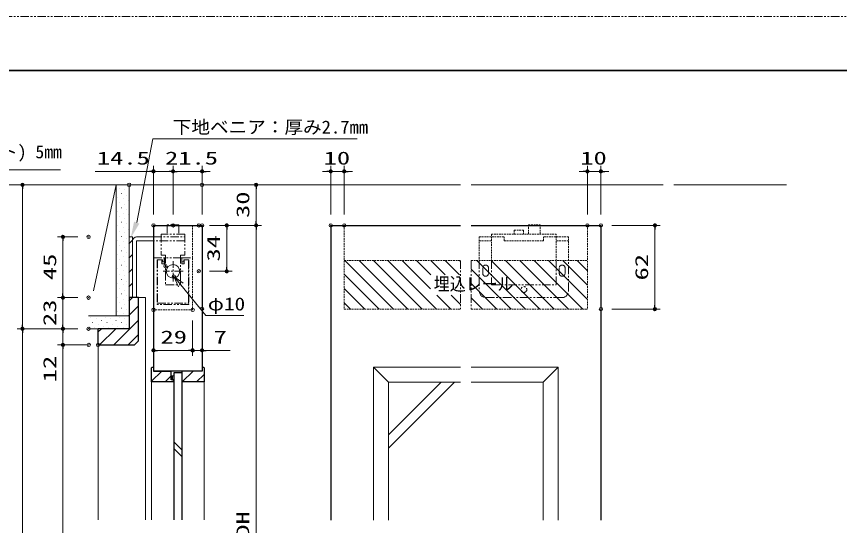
# Model space of a CAD drawing. Units: millimetres, scale not verified. Extents: x -1306 to 1306, y -607 to 607.
# Drawn here: x -872 to -263, y 217 to 594 of the extents above; entities that cross this region are included whole.
import ezdxf
from ezdxf.enums import TextEntityAlignment as Align

# ---------------------------------------------------------------- set-up
doc = ezdxf.new("R2010")
doc.units = ezdxf.units.MM
doc.header["$LTSCALE"] = 5
doc.header["$PDMODE"] = 32
doc.header["$PDSIZE"] = 2.5
for name, pattern in [('USER1', [2.5, 1.25, -0.25, 0.25, -0.25, 0.25, -0.25]), ('USER2', [0.375, 0.25, -0.125]), ('USER3', [2, 1.25, -0.25, 0.25, -0.25])]:
    doc.linetypes.add(name, pattern=pattern)
for name, color, linetype, lineweight in [('0-1_線(黄)', 2, 'Continuous', 15), ('0-3_陰線', 1, 'USER1', 9), ('0-B_点線(水)', 4, 'USER2', 9), ('0-C_中心線', 3, 'USER3', 9), ('0-D_線(白)', 7, 'Continuous', 30), ('1-0_線(水)', 4, 'Continuous', 9), ('1-1_寸法線', 3, 'Continuous', 13), ('1-2_ハッチング', 6, 'Continuous', 9), ('1-4_DEFPOINTS', 7, 'Continuous', 5), ('1-5_0', 3, 'Continuous', 25), ('1-8_図面枠', 7, 'Continuous', 35)]:
    doc.layers.add(name, color=color, linetype=linetype, lineweight=lineweight)
doc.styles.add('ＭＳ ゴシック', font='')
doc.styles.get('ＭＳ ゴシック').set_extended_font_data('MS Gothic')

# ---------------------------------------------------------------- blocks, each defined once
blk = doc.blocks.new('_DOT')
at = {"layer": '1-5_0'}
blk.add_line((-2.5, 0), (-5, 0), dxfattribs=at)
for points in [[(0, 0), (-2.5, 0), (-2.48, 0.313)], [(0, 0), (-2.48, -0.313), (-2.5, 0)], [(0, 0), (-2.48, 0.313), (-2.421, 0.622)], [(0, 0), (-2.421, -0.622), (-2.48, -0.313)], [(0, 0), (-2.421, 0.622), (-2.324, 0.92)], [(0, 0), (-2.324, -0.92), (-2.421, -0.622)], [(0, 0), (-2.324, 0.92), (-2.191, 1.204)], [(0, 0), (-2.191, -1.204), (-2.324, -0.92)], [(0, 0), (-2.191, 1.204), (-2.023, 1.469)], [(0, 0), (-2.023, -1.469), (-2.191, -1.204)], [(0, 0), (-2.023, 1.469), (-1.822, 1.711)], [(0, 0), (-1.822, -1.711), (-2.023, -1.469)], [(0, 0), (-1.822, 1.711), (-1.594, 1.926)], [(0, 0), (-1.594, -1.926), (-1.822, -1.711)], [(0, 0), (-1.594, 1.926), (-1.34, 2.111)], [(0, 0), (-1.34, -2.111), (-1.594, -1.926)], [(0, 0), (-1.34, 2.111), (-1.064, 2.262)], [(0, 0), (-1.064, -2.262), (-1.34, -2.111)], [(0, 0), (-1.064, 2.262), (-0.773, 2.378)], [(0, 0), (-0.773, -2.378), (-1.064, -2.262)], [(0, 0), (-0.773, 2.378), (-0.468, 2.456)], [(0, 0), (-0.468, -2.456), (-0.773, -2.378)], [(0, 0), (-0.468, 2.456), (-0.157, 2.495)], [(0, 0), (-0.157, -2.495), (-0.468, -2.456)], [(0, 0), (-0.157, 2.495), (0.157, 2.495)], [(0, 0), (0.157, -2.495), (-0.157, -2.495)], [(0, 0), (0.157, 2.495), (0.468, 2.456)], [(0, 0), (0.468, 2.456), (0.773, 2.378)], [(0, 0), (0.773, 2.378), (1.064, 2.262)], [(0, 0), (1.064, 2.262), (1.34, 2.111)], [(0, 0), (1.34, 2.111), (1.594, 1.926)], [(0, 0), (1.594, 1.926), (1.822, 1.711)], [(0, 0), (1.822, 1.711), (2.023, 1.469)], [(0, 0), (2.023, 1.469), (2.191, 1.204)], [(0, 0), (2.191, 1.204), (2.324, 0.92)], [(0, 0), (2.324, 0.92), (2.421, 0.622)], [(0, 0), (2.421, 0.622), (2.48, 0.313)], [(0, 0), (2.48, 0.313), (2.5, 0)], [(0, 0), (0.468, -2.456), (0.157, -2.495)], [(0, 0), (0.773, -2.378), (0.468, -2.456)], [(0, 0), (1.064, -2.262), (0.773, -2.378)], [(0, 0), (1.34, -2.111), (1.064, -2.262)], [(0, 0), (1.594, -1.926), (1.34, -2.111)], [(0, 0), (1.822, -1.711), (1.594, -1.926)], [(0, 0), (2.023, -1.469), (1.822, -1.711)], [(0, 0), (2.191, -1.204), (2.023, -1.469)], [(0, 0), (2.324, -0.92), (2.191, -1.204)], [(0, 0), (2.421, -0.622), (2.324, -0.92)], [(0, 0), (2.48, -0.313), (2.421, -0.622)], [(0, 0), (2.5, 0), (2.48, -0.313)]]:
    blk.add_solid(points, dxfattribs=at)
blk = doc.blocks.new('_Open30')
at = {"layer": '1-5_0', "lineweight": 9}
blk.add_line((0, 0), (-5, 0), dxfattribs=at)
blk.add_lwpolyline([(-5, 1.34), (0, 0), (-5, -1.34)], dxfattribs=at)

msp = doc.modelspace()

# ---------------------------------------------------------------- linework, layer by layer
at = {"layer": '0-1_線(黄)'}
for p, q in [((-1236.758, 469.347), (-543.541, 469.347)), ((-798.278, 469.347), (-815.278, 391.014)), ((-798.278, 469.347), (-798.278, 372.347)), ((-788.778, 469.347), (-788.778, 362.847)), ((-535.541, 469.347), (-393.541, 469.347)), ((-385.541, 469.347), (-302.083, 469.347)), ((-786.278, 430.847), (-788.778, 430.847)), ((-786.278, 385.847), (-786.278, 430.847)), ((-786.278, 427.847), (-786.278, 385.847)), ((-783.278, 430.847), (-770.778, 430.847)), ((-818.778, 372.347), (-788.778, 372.347)), ((-818.778, 362.847), (-788.778, 362.847))]:
    msp.add_line(p, q, dxfattribs=at)
msp.add_lwpolyline([(-770.778, 427.847), (-783.278, 427.847), (-783.278, 385.847)], dxfattribs=at)
msp.add_arc((-783.278, 427.847), 3, 90, 180, dxfattribs=at)
at = {"layer": '0-3_陰線', "color": 4}
msp.add_line((387.036, 594), (-1292.964, 594), dxfattribs=at)
at = {"layer": '0-3_陰線'}
for p, q in [((-752.028, 439.847), (-752.028, 432.847)), ((-747.478, 432.847), (-747.478, 417.347)), ((-770.778, 415.347), (-762.878, 415.347)), ((-770.778, 376.847), (-770.778, 415.347)), ((-761.778, 417.347), (-765.078, 417.347)), ((-749.878, 415.347), (-762.678, 415.347)), ((-762.678, 415.347), (-762.678, 410.847)), ((-761.778, 417.347), (-761.778, 395.347)), ((-750.778, 417.347), (-750.778, 395.347)), ((-747.478, 417.347), (-750.778, 417.347)), ((-749.878, 410.847), (-749.878, 415.347)), ((-749.678, 415.347), (-741.778, 415.347)), ((-764.478, 413.847), (-767.778, 413.847)), ((-764.478, 413.847), (-764.478, 410.847)), ((-762.678, 410.847), (-764.478, 410.847)), ((-748.078, 410.847), (-749.878, 410.847)), ((-744.778, 413.847), (-748.078, 413.847)), ((-748.078, 410.847), (-748.078, 413.847)), ((-543.541, 413.347), (-543.541, 377.347)), ((-535.541, 413.347), (-535.541, 377.347)), ((-529.542, 413.347), (-529.542, 390.847)), ((-463.542, 390.847), (-463.542, 413.347)), ((-527.042, 407.847), (-527.042, 403.847)), ((-522.742, 407.847), (-522.742, 403.847)), ((-470.342, 407.847), (-470.342, 403.847)), ((-466.042, 407.847), (-466.042, 403.847)), ((-761.778, 395.347), (-750.778, 395.347)), ((-524.542, 385.847), (-468.542, 385.847)), ((-744.578, 380.847), (-767.978, 380.847))]:
    msp.add_line(p, q, dxfattribs=at)
for points in [[(-752.028, 439.847), (-760.528, 439.847), (-760.528, 432.847)], [(-747.478, 432.847), (-765.078, 432.847), (-765.078, 417.347)], [(-770.778, 430.847), (-747.478, 430.847), (-747.478, 427.847), (-770.778, 427.847)], [(-762.878, 415.347), (-762.878, 412.347), (-764.178, 412.347), (-764.178, 413.847), (-767.978, 413.847), (-767.978, 380.847)], [(-749.678, 415.347), (-749.678, 412.347), (-748.378, 412.347), (-748.378, 413.847), (-744.578, 413.847), (-744.578, 380.847)], [(-767.778, 413.847), (-767.778, 381.847), (-744.778, 381.847), (-744.778, 413.847)], [(-520.542, 413.347), (-520.542, 395.347), (-472.542, 395.347), (-472.542, 413.347)]]:
    msp.add_lwpolyline(points, dxfattribs=at)
msp.add_circle((-496.542, 391.847), 2.15, dxfattribs=at)
for centre, radius, start, end in [((-524.892, 407.847), 2.15, 0, 180), ((-468.192, 407.847), 2.15, 0, 180), ((-524.892, 403.847), 2.15, 180, 0), ((-468.192, 403.847), 2.15, 180, 0), ((-524.542, 390.847), 5, 180, 270), ((-468.542, 390.847), 5, 270, 0)]:
    msp.add_arc(centre, radius, start, end, dxfattribs=at)
at = {"layer": '0-B_点線(水)'}
for p, q in [((-629.54, 439.347), (-629.54, 377.347)), ((-493.042, 439.847), (-493.042, 432.847)), ((-449.542, 439.347), (-449.542, 377.347)), ((-520.542, 432.847), (-472.542, 432.847)), ((-520.542, 432.847), (-520.542, 413.347)), ((-496.842, 435.847), (-496.842, 432.847)), ((-472.542, 413.347), (-472.542, 432.847)), ((-529.542, 430.847), (-511.042, 430.847)), ((-529.542, 430.847), (-529.542, 413.347)), ((-529.542, 427.847), (-520.542, 427.847)), ((-511.042, 427.847), (-511.042, 430.847)), ((-511.042, 427.847), (-482.042, 427.847)), ((-463.542, 430.847), (-482.042, 430.847)), ((-482.042, 427.847), (-482.042, 430.847)), ((-463.542, 427.847), (-472.542, 427.847)), ((-463.542, 413.347), (-463.542, 430.847)), ((-629.54, 413.347), (-543.541, 413.347)), ((-535.541, 413.347), (-449.542, 413.347)), ((-629.54, 377.347), (-543.541, 377.347)), ((-535.541, 377.347), (-449.542, 377.347))]:
    msp.add_line(p, q, dxfattribs=at)
at = {"layer": '0-B_点線(水)', "color": 6}
for p, q in [((-757.578, 327.718), (-755.478, 327.718)), ((-757.578, 327.093), (-755.478, 327.093)), ((-757.578, 326.468), (-755.478, 326.468)), ((-757.578, 325.843), (-755.478, 325.843)), ((-757.578, 325.218), (-755.478, 325.218))]:
    msp.add_line(p, q, dxfattribs=at)
at = {"layer": '0-B_点線(水)'}
for points in [[(-741.778, 439.347), (-741.778, 376.847), (-770.778, 376.847)], [(-493.042, 439.847), (-484.542, 439.847), (-484.542, 432.847)], [(-496.842, 435.847), (-503.842, 435.847), (-503.842, 432.847)]]:
    msp.add_lwpolyline(points, dxfattribs=at)
at = {"layer": '0-C_中心線'}
for p, q in [((-756.278, 397.912), (-756.278, 412.783)), ((-748.843, 405.347), (-763.713, 405.347))]:
    msp.add_line(p, q, dxfattribs=at)
at = {"layer": '0-D_線(白)'}
for p, q in [((-770.778, 439.347), (-770.778, 331.739)), ((-639.54, 439.347), (-639.54, 221.033)), ((-639.54, 439.347), (-543.541, 439.347)), ((-535.541, 439.347), (-439.542, 439.347)), ((-439.542, 439.347), (-439.542, 221.033)), ((-781.778, 385.847), (-788.778, 385.847)), ((-781.778, 353.847), (-781.778, 385.847)), ((-811.778, 350.847), (-811.778, 362.847)), ((-784.778, 350.847), (-781.778, 353.847)), ((-811.778, 350.847), (-784.778, 350.847)), ((-772.278, 333.989), (-771.778, 334.489)), ((-771.778, 334.489), (-770.778, 334.489)), ((-770.778, 334.489), (-770.728, 334.489)), ((-770.778, 331.739), (-734.778, 331.739)), ((-755.478, 221.271), (-755.478, 330.489)), ((-755.478, 330.489), (-749.478, 330.489)), ((-749.478, 221.271), (-749.478, 330.489)), ((-734.778, 334.489), (-734.778, 331.489)), ((-734.778, 334.489), (-733.778, 334.489)), ((-733.278, 333.989), (-733.778, 334.489))]:
    msp.add_line(p, q, dxfattribs=at)
for points in [[(-770.778, 439.347), (-734.778, 439.347), (-734.778, 331.739)], [(-788.778, 385.847), (-788.778, 362.847), (-811.778, 362.847)], [(-756.078, 324.989), (-756.078, 323.489), (-772.278, 323.489), (-772.278, 333.989)], [(-770.778, 334.489), (-770.778, 331.489), (-757.578, 331.489)], [(-756.078, 324.989), (-757.578, 324.989), (-757.578, 331.489)], [(-734.778, 334.489), (-734.778, 331.489), (-749.478, 331.489)], [(-733.278, 333.989), (-733.278, 323.489), (-749.478, 323.489), (-749.478, 331.489)], [(-756.078, 324.989), (-757.578, 324.989), (-757.578, 327.989)]]:
    msp.add_lwpolyline(points, dxfattribs=at)
at = {"layer": '1-0_線(水)'}
for p, q in [((-781.778, 385.847), (-776.778, 385.847)), ((-776.778, 385.847), (-776.778, 221.271)), ((-811.778, 350.847), (-811.778, 221.271)), ((-772.278, 323.489), (-772.278, 221.271)), ((-757.578, 327.989), (-755.478, 327.989)), ((-756.078, 324.989), (-755.478, 324.989)), ((-733.278, 323.489), (-733.278, 221.271)), ((-557.84, 323.348), (-596.84, 284.348)), ((-547.84, 323.348), (-596.84, 274.348)), ((-749.478, 272.951), (-755.478, 278.951)), ((-749.478, 267.951), (-755.478, 273.951))]:
    msp.add_line(p, q, dxfattribs=at)
msp.add_circle((-756.278, 405.347), 5, dxfattribs=at)
at = {"layer": '1-1_寸法線'}
for p, q in [((-770.778, 447.347), (-770.778, 483.347)), ((-756.278, 447.347), (-756.278, 483.347)), ((-756.278, 447.347), (-756.278, 483.347)), ((-734.778, 447.347), (-734.778, 483.347)), ((-639.54, 447.347), (-639.54, 483.347)), ((-629.54, 447.347), (-629.54, 483.347)), ((-449.542, 447.347), (-449.542, 483.347)), ((-439.542, 447.347), (-439.542, 483.347)), ((-773.778, 479.347), (-813.826, 479.347)), ((-756.278, 479.347), (-770.778, 479.347)), ((-759.278, 479.347), (-762.278, 479.347)), ((-734.778, 479.347), (-756.278, 479.347)), ((-753.278, 479.347), (-750.278, 479.347)), ((-731.778, 479.347), (-728.778, 479.347)), ((-642.54, 479.347), (-645.54, 479.347)), ((-639.54, 479.347), (-629.54, 479.347)), ((-626.54, 479.347), (-623.54, 479.347)), ((-452.542, 479.347), (-455.542, 479.347)), ((-449.542, 479.347), (-439.542, 479.347)), ((-436.542, 479.347), (-433.542, 479.347)), ((-796.778, 469.347), (-871.778, 469.347)), ((-726.778, 469.347), (-690.778, 469.347)), ((-867.778, 466.347), (-867.778, 365.847)), ((-694.778, 442.347), (-694.778, 466.347)), ((-729.278, 439.347), (-712.528, 439.347)), ((-726.778, 439.347), (-690.778, 439.347)), ((-726.778, 439.347), (-690.778, 439.347)), ((-431.542, 439.347), (-395.542, 439.347)), ((-716.528, 408.347), (-716.528, 436.347)), ((-694.778, 436.347), (-694.778, 0.347)), ((-399.542, 436.347), (-399.542, 380.347)), ((-826.778, 430.847), (-841.778, 430.847)), ((-837.778, 388.847), (-837.778, 427.847)), ((-729.278, 405.347), (-712.528, 405.347)), ((-837.778, 388.847), (-837.778, 391.847)), ((-826.778, 385.847), (-841.778, 385.847)), ((-826.778, 385.847), (-841.778, 385.847)), ((-837.778, 385.847), (-837.778, 362.847)), ((-431.542, 377.347), (-395.542, 377.347)), ((-837.778, 365.847), (-837.778, 368.847)), ((-770.778, 368.847), (-770.778, 342.847)), ((-741.778, 368.847), (-741.778, 342.847)), ((-741.778, 368.847), (-741.778, 342.847)), ((-734.778, 369.668), (-734.778, 342.847)), ((-826.778, 362.847), (-871.778, 362.847)), ((-826.778, 362.847), (-871.778, 362.847)), ((-867.778, 359.847), (-867.778, -7.653)), ((-826.778, 362.847), (-841.778, 362.847)), ((-826.778, 362.847), (-841.778, 362.847)), ((-837.778, 362.847), (-837.778, 350.847)), ((-837.778, 359.847), (-837.778, 356.847)), ((-826.658, 350.847), (-841.778, 350.847)), ((-819.778, 350.847), (-841.778, 350.847)), ((-837.778, 347.847), (-837.778, 322.086)), ((-837.778, 347.847), (-837.778, -7.653)), ((-744.778, 346.847), (-767.778, 346.847)), ((-744.778, 346.847), (-747.778, 346.847)), ((-741.778, 346.847), (-734.778, 346.847)), ((-731.778, 346.847), (-714.111, 346.847)), ((-607.84, 334.348), (-543.541, 334.348)), ((-607.84, 221.033), (-607.84, 334.348)), ((-535.541, 334.348), (-471.242, 334.348)), ((-482.242, 323.348), (-471.242, 334.348)), ((-471.242, 334.348), (-471.242, 221.033)), ((-596.84, 323.348), (-543.541, 323.348)), ((-535.541, 323.348), (-482.242, 323.348)), ((-482.242, 323.348), (-482.242, 221.033))]:
    msp.add_line(p, q, dxfattribs=at)
for points in [[(-619.884, 503.491), (-771.299, 503.491), (-783.216, 441.378)], [(-839.65, 480.457), (-1095.213, 480.457), (-1106.408, 430.895)], [(-596.84, 221.033), (-596.84, 323.348), (-607.84, 334.348)]]:
    msp.add_lwpolyline(points, dxfattribs=at)
at = {"layer": '1-1_寸法線', "lineweight": 9}
msp.add_lwpolyline([(-703.875, 372.541), (-731.913, 372.541), (-750.542, 395.29)], dxfattribs=at)
at = {"layer": '1-1_寸法線'}
msp.add_solid([(-787.528, 430.18), (-785.16, 442.127), (-781.271, 440.629)], dxfattribs=at)
at = {"layer": '1-2_ハッチング'}
for p, q in [((-795.915, 466.931), (-795.865, 466.931)), ((-791.938, 465.606), (-791.888, 465.606)), ((-789.286, 468.257), (-789.236, 468.257)), ((-797.241, 460.302), (-797.191, 460.302)), ((-794.589, 462.954), (-794.539, 462.954)), ((-793.263, 458.976), (-793.213, 458.976)), ((-790.612, 461.628), (-790.562, 461.628)), ((-789.286, 457.651), (-789.236, 457.651)), ((-795.915, 456.325), (-795.865, 456.325)), ((-794.589, 452.347), (-794.539, 452.347)), ((-791.938, 454.999), (-791.888, 454.999)), ((-790.612, 451.021), (-790.562, 451.021)), ((-797.241, 449.696), (-797.191, 449.696)), ((-795.915, 445.718), (-795.865, 445.718)), ((-793.263, 448.37), (-793.213, 448.37)), ((-789.286, 447.044), (-789.236, 447.044)), ((-797.241, 439.089), (-797.191, 439.089)), ((-794.589, 441.741), (-794.539, 441.741)), ((-791.938, 444.392), (-791.888, 444.392)), ((-790.612, 440.415), (-790.562, 440.415)), ((-795.915, 435.112), (-795.865, 435.112)), ((-793.263, 437.763), (-793.213, 437.763)), ((-791.938, 433.786), (-791.888, 433.786)), ((-789.286, 436.437), (-789.236, 436.437)), ((-797.241, 428.482), (-797.191, 428.482)), ((-794.589, 431.134), (-794.539, 431.134)), ((-793.263, 427.157), (-793.213, 427.157)), ((-790.612, 429.808), (-790.562, 429.808)), ((-788.778, 425.849), (-786.278, 428.349)), ((-795.915, 424.505), (-795.865, 424.505)), ((-794.589, 420.528), (-794.539, 420.528)), ((-791.938, 423.179), (-791.888, 423.179)), ((-789.286, 425.831), (-789.236, 425.831)), ((-797.241, 417.876), (-797.191, 417.876)), ((-793.263, 416.55), (-793.213, 416.55)), ((-790.612, 419.202), (-790.562, 419.202)), ((-789.286, 415.224), (-789.236, 415.224)), ((-788.778, 415.242), (-786.278, 417.742)), ((-795.915, 413.898), (-795.865, 413.898)), ((-794.589, 409.921), (-794.539, 409.921)), ((-791.938, 412.573), (-791.888, 412.573)), ((-790.612, 408.595), (-790.562, 408.595)), ((-593.109, 377.347), (-629.109, 413.347)), ((-582.502, 377.347), (-618.502, 413.347)), ((-571.896, 377.347), (-607.896, 413.347)), ((-561.289, 377.347), (-597.289, 413.347)), ((-565.741, 392.406), (-586.683, 413.347)), ((-565.392, 402.663), (-576.076, 413.347)), ((-554.785, 402.663), (-565.469, 413.347)), ((-544.179, 402.663), (-554.863, 413.347)), ((-543.541, 412.632), (-544.256, 413.347)), ((-495.364, 377.347), (-531.364, 413.347)), ((-484.757, 377.347), (-520.757, 413.347)), ((-474.151, 377.347), (-510.151, 413.347)), ((-463.544, 377.347), (-499.544, 413.347)), ((-452.937, 377.347), (-488.937, 413.347)), ((-449.542, 384.559), (-478.331, 413.347)), ((-449.542, 395.165), (-467.724, 413.347)), ((-449.542, 405.772), (-457.118, 413.347)), ((-797.241, 407.269), (-797.191, 407.269)), ((-795.915, 403.292), (-795.865, 403.292)), ((-793.263, 405.943), (-793.213, 405.943)), ((-789.286, 404.618), (-789.236, 404.618)), ((-788.778, 404.636), (-786.278, 407.136)), ((-603.716, 377.347), (-629.54, 403.172)), ((-505.97, 377.347), (-535.541, 406.918)), ((-797.241, 396.663), (-797.191, 396.663)), ((-794.589, 399.314), (-794.539, 399.314)), ((-791.938, 401.966), (-791.888, 401.966)), ((-790.612, 397.988), (-790.562, 397.988)), ((-788.778, 394.029), (-786.278, 396.529)), ((-516.577, 377.347), (-535.541, 396.311)), ((-795.915, 392.685), (-795.865, 392.685)), ((-793.263, 395.337), (-793.213, 395.337)), ((-791.938, 391.359), (-791.888, 391.359)), ((-789.286, 394.011), (-789.236, 394.011)), ((-614.322, 377.347), (-629.54, 392.565)), ((-797.241, 386.056), (-797.191, 386.056)), ((-794.589, 388.708), (-794.539, 388.708)), ((-793.263, 384.73), (-793.213, 384.73)), ((-790.612, 387.382), (-790.562, 387.382)), ((-788.778, 383.422), (-786.353, 385.847)), ((-786.353, 385.847), (-786.278, 385.922)), ((-550.683, 377.347), (-560.998, 387.663)), ((-543.541, 380.812), (-550.392, 387.663)), ((-527.184, 377.347), (-535.541, 385.705)), ((-795.915, 382.079), (-795.865, 382.079)), ((-794.589, 378.101), (-794.539, 378.101)), ((-791.938, 380.753), (-791.888, 380.753)), ((-789.286, 383.404), (-789.236, 383.404)), ((-788.778, 372.816), (-781.778, 379.816)), ((-624.929, 377.347), (-629.54, 381.958)), ((-797.241, 375.449), (-797.191, 375.449)), ((-793.263, 374.124), (-793.213, 374.124)), ((-790.612, 376.775), (-790.562, 376.775)), ((-789.286, 372.798), (-789.236, 372.798)), ((-817.128, 371.472), (-817.078, 371.472)), ((-815.802, 367.494), (-815.752, 367.494)), ((-813.151, 370.146), (-813.101, 370.146)), ((-811.825, 366.169), (-811.775, 366.169)), ((-809.173, 368.82), (-809.123, 368.82)), ((-806.522, 371.472), (-806.472, 371.472)), ((-805.196, 367.494), (-805.146, 367.494)), ((-802.544, 370.146), (-802.494, 370.146)), ((-801.218, 366.169), (-801.168, 366.169)), ((-800.14, 350.847), (-781.778, 369.209)), ((-798.567, 368.82), (-798.517, 368.82)), ((-795.915, 371.472), (-795.865, 371.472)), ((-794.589, 367.494), (-794.539, 367.494)), ((-791.938, 370.146), (-791.888, 370.146)), ((-790.612, 366.169), (-790.562, 366.169)), ((-818.454, 364.843), (-818.404, 364.843)), ((-814.477, 363.517), (-814.427, 363.517)), ((-811.778, 360.422), (-809.353, 362.847)), ((-810.746, 350.847), (-798.746, 362.847)), ((-807.848, 364.843), (-807.798, 364.843)), ((-803.87, 363.517), (-803.82, 363.517)), ((-797.241, 364.843), (-797.191, 364.843)), ((-793.263, 363.517), (-793.213, 363.517)), ((-789.533, 350.847), (-781.778, 358.603)), ((-772.278, 323.918), (-764.707, 331.489)), ((-749.421, 323.489), (-741.421, 331.489)), ((-762.1, 323.489), (-757.578, 328.012)), ((-738.815, 323.489), (-733.278, 329.026))]:
    msp.add_line(p, q, dxfattribs=at)
at = {"layer": '1-4_DEFPOINTS'}
for p in [(-770.778, 479.347), (-734.778, 479.347), (-629.54, 479.347), (-439.542, 479.347), (-788.778, 469.347), (-734.778, 469.347), (-694.778, 469.347), (-770.778, 439.347), (-756.278, 439.347), (-737.278, 439.347), (-734.778, 439.347), (-734.778, 439.347), (-716.528, 439.347), (-639.54, 439.347), (-629.54, 439.347), (-449.542, 439.347), (-439.542, 439.347), (-439.542, 439.347), (-837.778, 430.847), (-818.778, 430.847), (-761.946, 409.216), (-755.61, 401.479), (-737.278, 405.347), (-818.778, 385.847), (-770.778, 376.847), (-741.778, 376.847), (-734.778, 377.668), (-439.542, 377.347), (-399.542, 377.347), (-867.778, 362.847), (-837.778, 362.847), (-818.778, 362.847), (-837.778, 350.847), (-818.658, 350.847), (-811.778, 350.847), (-770.778, 346.847), (-741.778, 346.847)]:
    msp.add_point(p, dxfattribs=at)
at = {"layer": '1-8_図面枠'}
msp.add_lwpolyline([(-1252.964, -554), (347.036, -554), (347.036, 554), (-1252.964, 554)], close=True, dxfattribs=at)

# ---------------------------------------------------------------- block references
at = {"layer": '1-1_寸法線', "xscale": 0.6, "yscale": 0.6}
for p in [(-770.778, 479.347), (-756.278, 479.347), (-639.54, 479.347), (-449.542, 479.347), (-741.778, 346.847), (-741.778, 346.847)]:
    msp.add_blockref('_DOT', p, dxfattribs=at)
at = {"layer": '1-1_寸法線'}
for name, p, xscale, yscale, rotation in [('_DOT', (-756.278, 479.347), 0.6, 0.6, 180), ('_DOT', (-734.778, 479.347), 0.6, 0.6, 180), ('_DOT', (-629.54, 479.347), 0.6, 0.6, 180), ('_DOT', (-439.542, 479.347), 0.6, 0.6, 180), ('_DOT', (-867.778, 469.347), 0.6, 0.6, 90), ('_DOT', (-694.778, 469.347), 0.6, 0.6, 90), ('_DOT', (-716.528, 439.347), 0.6, 0.6, 90), ('_DOT', (-694.778, 439.347), 0.6, 0.6, 270), ('_DOT', (-694.778, 439.347), 0.6, 0.6, 90), ('_DOT', (-399.542, 439.347), 0.6, 0.6, 90), ('_DOT', (-837.778, 430.847), 0.6, 0.6, 90), ('_DOT', (-716.528, 405.347), 0.6, 0.6, 270), ('_Open30', (-755.61, 401.479), 1.6, 1.6, 129.31389), ('_DOT', (-837.778, 385.847), 0.6, 0.6, 270), ('_DOT', (-837.778, 385.847), 0.6, 0.6, 270), ('_DOT', (-399.542, 377.347), 0.6, 0.6, 270), ('_DOT', (-867.778, 362.847), 0.6, 0.6, 270), ('_DOT', (-837.778, 362.847), 0.6, 0.6, 270), ('_DOT', (-867.778, 362.847), 0.6, 0.6, 90), ('_DOT', (-837.778, 362.847), 0.6, 0.6, 90), ('_DOT', (-837.778, 350.847), 0.6, 0.6, 90), ('_DOT', (-837.778, 350.847), 0.6, 0.6, 90), ('_DOT', (-770.778, 346.847), 0.6, 0.6, 180), ('_DOT', (-734.778, 346.847), 0.6, 0.6, 180)]:
    msp.add_blockref(name, p, dxfattribs=dict(at, xscale=xscale, yscale=yscale, rotation=rotation))

# ---------------------------------------------------------------- texts
at = {"layer": '1-1_寸法線', "style": 'ＭＳ ゴシック'}
for s, height, width, p in [('下地ベニア：厚み2.7mm', 9.621, 1.05, (-756.499, 504.441)), ('14.5', 9.604, 1.5, (-812.683, 481.497)), ('21.5', 9.604, 1.5, (-762.195, 481.497)), ('10', 9.604, 1.5, (-644.778, 481.497)), ('10', 9.604, 1.5, (-454.78, 481.497)), ('埋込レール', 9.604, 0.9, (-563.241, 388.313)), ('φ10', 9.621, 1.2, (-730.542, 373.491)), ('29', 9.604, 1.5, (-765.564, 348.997)), ('7', 9.604, 1.5, (-726.207, 348.997))]:
    msp.add_text(s, height=height, dxfattribs=dict(at, width=width)).set_placement(p, align=Align.BOTTOM_LEFT)
msp.add_text('熱処理タペストリーガラス(フロスト) 5mm', height=9.621, dxfattribs=at).set_placement((-1087.813, 486.136), align=Align.BOTTOM_LEFT)
at = {"layer": '1-1_寸法線', "style": 'ＭＳ ゴシック', "width": 1.5}
for s, p in [('30', (-696.928, 444.824)), ('34', (-718.678, 412.586)), ('45', (-839.928, 398.824)), ('62', (-401.692, 398.586)), ('23', (-839.928, 364.824)), ('12', (-839.928, 323.228)), ('DH', (-696.928, 208.109))]:
    msp.add_text(s, height=9.604, rotation=90, dxfattribs=at).set_placement(p, align=Align.BOTTOM_LEFT)

doc.saveas('drawing.dxf')
